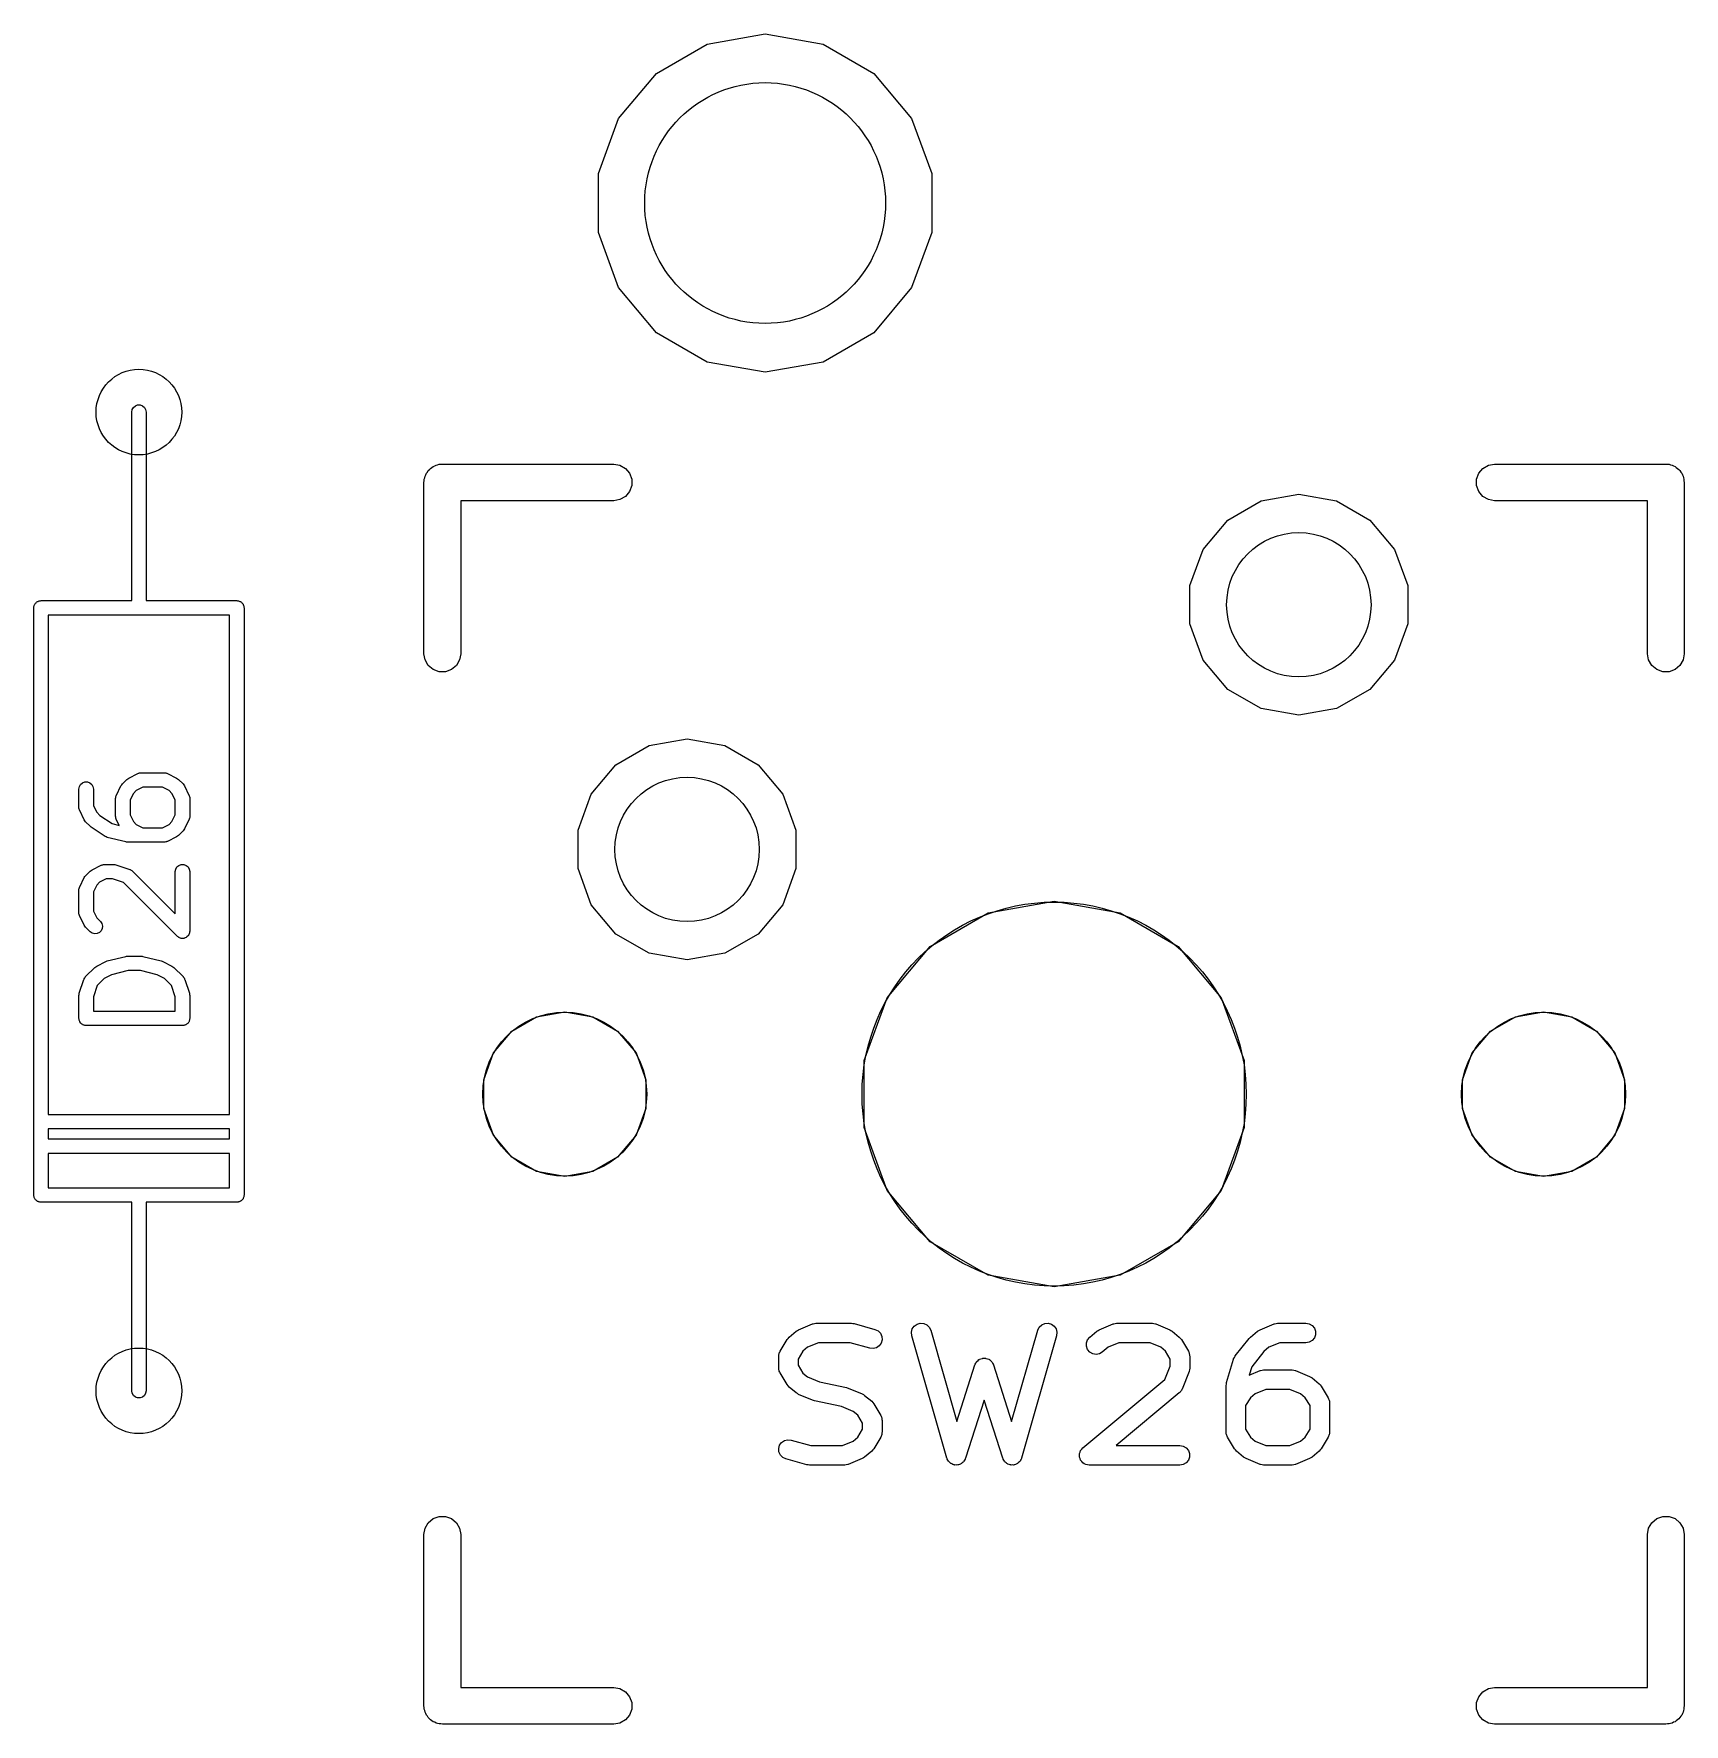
# Model space of a CAD drawing. Extents: x 35 to 203, y -146 to -25.
# Drawn here: x 134.91 to 152.04, y -85.54 to -67.99 of the extents above; entities that cross this region are included whole.
import ezdxf

# ---------------------------------------------------------------- set-up
doc = ezdxf.new("R2010")
doc.units = 0
doc.header["$MEASUREMENT"] = 0
doc.layers.get('0').update_dxf_attribs({"linetype": 'CONTINUOUS'})
doc.layers.add('BLACK', color=7, linetype='CONTINUOUS')

# ---------------------------------------------------------------- blocks, each defined once
blk = doc.blocks.new('PCB詳細')
at = {"layer": 'BLACK'}
for p, q in [((141.899, -68.0993), (142.5, -67.9933)), ((142.5, -67.9933), (143.101, -68.0993)), ((141.371, -68.4043), (141.899, -68.0993)), ((143.101, -68.0993), (143.629, -68.4043)), ((140.979, -68.8717), (141.371, -68.4043)), ((143.629, -68.4043), (144.021, -68.8717)), ((140.77, -69.445), (140.979, -68.8717)), ((144.021, -68.8717), (144.23, -69.445)), ((140.77, -70.055), (140.77, -69.445)), ((144.23, -69.445), (144.23, -70.055)), ((140.979, -70.6283), (140.77, -70.055)), ((144.23, -70.055), (144.021, -70.6283)), ((141.371, -71.0957), (140.979, -70.6283)), ((144.021, -70.6283), (143.629, -71.0957)), ((141.899, -71.4007), (141.371, -71.0957)), ((143.629, -71.0957), (143.101, -71.4007)), ((142.5, -71.5067), (141.899, -71.4007)), ((143.101, -71.4007), (142.5, -71.5067)), ((135.925, -71.92), (135.93, -71.8943)), ((135.925, -73.19), (135.925, -71.92)), ((135.93, -71.8943), (135.943, -71.8718)), ((135.943, -71.8718), (135.963, -71.855)), ((135.963, -71.855), (135.987, -71.8461)), ((135.987, -71.8461), (136.013, -71.8461)), ((136.013, -71.8461), (136.037, -71.855)), ((136.037, -71.855), (136.057, -71.8718)), ((136.057, -71.8718), (136.07, -71.8943)), ((136.07, -71.8943), (136.075, -71.92)), ((136.075, -71.92), (136.075, -73.19)), ((139.085, -72.471), (139.101, -72.4681)), ((139.101, -72.4681), (139.117, -72.4624)), ((139.117, -72.4624), (139.134, -72.4624)), ((139.134, -72.4624), (139.15, -72.4595)), ((139.15, -72.4595), (140.928, -72.4595)), ((140.928, -72.4595), (140.993, -72.471)), ((150.007, -72.471), (150.072, -72.4595)), ((150.072, -72.4595), (151.85, -72.4595)), ((151.85, -72.4595), (151.866, -72.4624)), ((151.866, -72.4624), (151.883, -72.4624)), ((151.883, -72.4624), (151.899, -72.4681)), ((151.899, -72.4681), (151.915, -72.471)), ((138.959, -72.65), (138.962, -72.6336)), ((138.962, -72.6169), (138.968, -72.6013)), ((138.962, -72.6336), (138.962, -72.6169)), ((138.968, -72.6013), (138.971, -72.5848)), ((138.971, -72.5848), (138.979, -72.5704)), ((138.979, -72.5704), (138.985, -72.5547)), ((138.985, -72.5547), (138.996, -72.542)), ((138.996, -72.542), (139.004, -72.5275)), ((139.004, -72.5275), (139.017, -72.5168)), ((139.017, -72.5168), (139.028, -72.5041)), ((139.028, -72.5041), (139.042, -72.4957)), ((139.042, -72.4957), (139.055, -72.485)), ((139.055, -72.485), (139.07, -72.4793)), ((139.07, -72.4793), (139.085, -72.471)), ((140.993, -72.471), (141.05, -72.5041)), ((141.05, -72.5041), (141.093, -72.5547)), ((141.093, -72.5547), (141.116, -72.6169)), ((141.116, -72.6169), (141.116, -72.6831)), ((149.884, -72.6169), (149.907, -72.5547)), ((149.884, -72.6831), (149.884, -72.6169)), ((149.907, -72.5547), (149.95, -72.5041)), ((149.95, -72.5041), (150.007, -72.471)), ((151.915, -72.471), (151.93, -72.4793)), ((151.93, -72.4793), (151.945, -72.485)), ((151.945, -72.485), (151.958, -72.4957)), ((151.958, -72.4957), (151.972, -72.5041)), ((151.972, -72.5041), (151.983, -72.5168)), ((151.983, -72.5168), (151.996, -72.5275)), ((151.996, -72.5275), (152.004, -72.542)), ((152.004, -72.542), (152.015, -72.5547)), ((152.015, -72.5547), (152.021, -72.5704)), ((152.021, -72.5704), (152.029, -72.5848)), ((152.029, -72.5848), (152.032, -72.6013)), ((152.032, -72.6013), (152.038, -72.6169)), ((152.038, -72.6169), (152.038, -72.6336)), ((152.038, -72.6336), (152.04, -72.65)), ((138.959, -74.428), (138.959, -72.65)), ((141.05, -72.7959), (140.993, -72.829)), ((141.093, -72.7452), (141.05, -72.7959)), ((141.116, -72.6831), (141.093, -72.7452)), ((147.648, -72.8418), (148.04, -72.7726)), ((148.04, -72.7726), (148.432, -72.8418)), ((149.907, -72.7452), (149.884, -72.6831)), ((149.95, -72.7959), (149.907, -72.7452)), ((150.007, -72.829), (149.95, -72.7959)), ((152.04, -72.65), (152.04, -74.428)), ((140.928, -72.8405), (139.34, -72.8405)), ((139.34, -72.8405), (139.34, -74.428)), ((140.993, -72.829), (140.928, -72.8405)), ((147.302, -73.0411), (147.648, -72.8418)), ((148.432, -72.8418), (148.778, -73.0411)), ((150.072, -72.8405), (150.007, -72.829)), ((151.659, -72.8405), (150.072, -72.8405)), ((151.659, -74.428), (151.659, -72.8405)), ((147.046, -73.3463), (147.302, -73.0411)), ((148.778, -73.0411), (149.034, -73.3463)), ((135.925, -73.877), (135.925, -73.19)), ((136.075, -73.19), (136.075, -73.877)), ((146.91, -73.7208), (147.046, -73.3463)), ((149.034, -73.3463), (149.17, -73.7208)), ((146.91, -74.1192), (146.91, -73.7208)), ((149.17, -73.7208), (149.17, -74.1192)), ((134.909, -73.952), (134.91, -73.9455)), ((134.909, -80.048), (134.909, -73.952)), ((134.91, -73.939), (134.912, -73.9328)), ((134.91, -73.9455), (134.91, -73.939)), ((134.912, -73.9328), (134.914, -73.9263)), ((134.914, -73.9263), (134.917, -73.9207)), ((134.917, -73.9207), (134.919, -73.9145)), ((134.919, -73.9145), (134.923, -73.9095)), ((134.923, -73.9095), (134.927, -73.9038)), ((134.927, -73.9038), (134.932, -73.8996)), ((134.932, -73.8996), (134.936, -73.8945)), ((134.936, -73.8945), (134.941, -73.8913)), ((134.941, -73.8913), (134.946, -73.887)), ((134.946, -73.887), (134.953, -73.8848)), ((134.953, -73.8848), (134.958, -73.8815)), ((134.958, -73.8815), (134.965, -73.8804)), ((134.965, -73.8804), (134.971, -73.8781)), ((134.971, -73.8781), (134.978, -73.8781)), ((134.978, -73.8781), (134.984, -73.877)), ((134.984, -73.877), (135.925, -73.877)), ((136, -74.027), (135.059, -74.027)), ((135.059, -74.027), (135.059, -79.211)), ((136.941, -74.027), (136, -74.027)), ((136.075, -73.877), (137.016, -73.877)), ((136.941, -79.211), (136.941, -74.027)), ((137.016, -73.877), (137.022, -73.8781)), ((137.022, -73.8781), (137.029, -73.8781)), ((137.029, -73.8781), (137.035, -73.8804)), ((137.035, -73.8804), (137.042, -73.8815)), ((137.042, -73.8815), (137.047, -73.8848)), ((137.047, -73.8848), (137.053, -73.887)), ((137.053, -73.887), (137.059, -73.8913)), ((137.059, -73.8913), (137.064, -73.8945)), ((137.064, -73.8945), (137.068, -73.8996)), ((137.068, -73.8996), (137.073, -73.9038)), ((137.073, -73.9038), (137.077, -73.9095)), ((137.077, -73.9095), (137.081, -73.9145)), ((137.081, -73.9145), (137.083, -73.9207)), ((137.083, -73.9207), (137.086, -73.9263)), ((137.086, -73.9263), (137.088, -73.9328)), ((137.088, -73.9328), (137.09, -73.939)), ((137.09, -73.939), (137.09, -73.9455)), ((137.09, -73.9455), (137.091, -73.952)), ((137.091, -73.952), (137.091, -80.048)), ((147.046, -74.4937), (146.91, -74.1192)), ((149.17, -74.1192), (149.034, -74.4937)), ((138.971, -74.4932), (138.959, -74.428)), ((139.004, -74.5505), (138.971, -74.4932)), ((139.055, -74.593), (139.004, -74.5505)), ((139.296, -74.5505), (139.245, -74.593)), ((139.329, -74.4932), (139.296, -74.5505)), ((139.34, -74.428), (139.329, -74.4932)), ((147.302, -74.7989), (147.046, -74.4937)), ((149.034, -74.4937), (148.778, -74.7989)), ((151.671, -74.4932), (151.659, -74.428)), ((151.704, -74.5505), (151.671, -74.4932)), ((151.755, -74.593), (151.704, -74.5505)), ((151.996, -74.5505), (151.945, -74.593)), ((152.029, -74.4932), (151.996, -74.5505)), ((152.04, -74.428), (152.029, -74.4932)), ((139.117, -74.6156), (139.055, -74.593)), ((139.183, -74.6156), (139.117, -74.6156)), ((139.245, -74.593), (139.183, -74.6156)), ((151.817, -74.6156), (151.755, -74.593)), ((151.883, -74.6156), (151.817, -74.6156)), ((151.945, -74.593), (151.883, -74.6156)), ((147.648, -74.9982), (147.302, -74.7989)), ((148.778, -74.7989), (148.432, -74.9982)), ((148.04, -75.0674), (147.648, -74.9982)), ((148.432, -74.9982), (148.04, -75.0674)), ((140.952, -75.5811), (141.298, -75.3818)), ((141.298, -75.3818), (141.69, -75.3126)), ((141.69, -75.3126), (142.082, -75.3818)), ((142.082, -75.3818), (142.428, -75.5811)), ((140.696, -75.8863), (140.952, -75.5811)), ((142.428, -75.5811), (142.684, -75.8863)), ((135.382, -75.8077), (135.395, -75.7851)), ((135.395, -75.7851), (135.415, -75.7684)), ((135.415, -75.7684), (135.439, -75.7595)), ((135.439, -75.7595), (135.465, -75.7595)), ((135.465, -75.7595), (135.49, -75.7684)), ((135.49, -75.7684), (135.51, -75.7851)), ((135.51, -75.7851), (135.523, -75.8077)), ((135.766, -75.895), (135.814, -75.7998)), ((135.814, -75.7998), (135.821, -75.7901)), ((135.821, -75.7901), (135.828, -75.7803)), ((135.828, -75.7803), (135.876, -75.7327)), ((135.876, -75.7327), (135.885, -75.7258)), ((135.885, -75.7258), (135.895, -75.7186)), ((135.895, -75.7186), (135.99, -75.671)), ((135.99, -75.671), (135.994, -75.6698)), ((135.994, -75.6698), (135.998, -75.6676)), ((135.998, -75.6676), (136.007, -75.6661)), ((136.007, -75.6661), (136.015, -75.6636)), ((136.015, -75.6636), (136.02, -75.6638)), ((136.02, -75.6638), (136.024, -75.6631)), ((136.024, -75.6631), (136.262, -75.6631)), ((136.262, -75.6631), (136.266, -75.6638)), ((136.266, -75.6638), (136.27, -75.6636)), ((136.27, -75.6636), (136.279, -75.6661)), ((136.279, -75.6661), (136.288, -75.6676)), ((136.288, -75.6676), (136.291, -75.6698)), ((136.291, -75.6698), (136.295, -75.671)), ((136.295, -75.671), (136.391, -75.7186)), ((136.391, -75.7186), (136.4, -75.7258)), ((136.4, -75.7258), (136.41, -75.7327)), ((136.41, -75.7327), (136.458, -75.7803)), ((136.458, -75.7803), (136.465, -75.7901)), ((136.465, -75.7901), (136.472, -75.7998)), ((136.472, -75.7998), (136.519, -75.895)), ((135.377, -75.8333), (135.382, -75.8077)), ((135.377, -76.0238), (135.377, -75.8333)), ((135.523, -75.8077), (135.527, -75.8333)), ((135.527, -75.8333), (135.527, -76.0061)), ((135.758, -75.9286), (135.759, -75.9243)), ((135.758, -76.119), (135.758, -75.9286)), ((135.759, -75.92), (135.761, -75.9116)), ((135.759, -75.9243), (135.759, -75.92)), ((135.761, -75.9116), (135.763, -75.9029)), ((135.763, -75.9029), (135.765, -75.8992)), ((135.765, -75.8992), (135.766, -75.895)), ((135.943, -75.8778), (135.908, -75.9463)), ((135.908, -75.9463), (135.908, -76.1013)), ((135.973, -75.8474), (135.943, -75.8778)), ((136.042, -75.8131), (135.973, -75.8474)), ((136.244, -75.8131), (136.042, -75.8131)), ((136.313, -75.8474), (136.244, -75.8131)), ((136.343, -75.8778), (136.313, -75.8474)), ((136.377, -75.9463), (136.343, -75.8778)), ((136.377, -76.1013), (136.377, -75.9463)), ((136.519, -75.895), (136.521, -75.8992)), ((136.521, -75.8992), (136.523, -75.9029)), ((136.523, -75.9029), (136.524, -75.9116)), ((136.524, -75.9116), (136.527, -75.92)), ((136.527, -75.92), (136.527, -75.9243)), ((136.527, -75.9243), (136.527, -75.9286)), ((136.527, -75.9286), (136.527, -76.119)), ((140.56, -76.2608), (140.696, -75.8863)), ((142.684, -75.8863), (142.82, -76.2608)), ((135.378, -76.0281), (135.377, -76.0238)), ((135.378, -76.0324), (135.378, -76.0281)), ((135.38, -76.0408), (135.378, -76.0324)), ((135.382, -76.0495), (135.38, -76.0408)), ((135.384, -76.0532), (135.382, -76.0495)), ((135.385, -76.0574), (135.384, -76.0532)), ((135.433, -76.1526), (135.385, -76.0574)), ((135.44, -76.1622), (135.433, -76.1526)), ((135.527, -76.0061), (135.562, -76.0746)), ((135.562, -76.0746), (135.595, -76.1084)), ((135.595, -76.1084), (135.721, -76.1923)), ((135.759, -76.1233), (135.758, -76.119)), ((135.759, -76.1276), (135.759, -76.1233)), ((135.761, -76.136), (135.759, -76.1276)), ((135.763, -76.1447), (135.761, -76.136)), ((135.765, -76.1484), (135.763, -76.1447)), ((135.766, -76.1526), (135.765, -76.1484)), ((135.795, -76.2108), (135.766, -76.1526)), ((135.908, -76.1013), (135.943, -76.1699)), ((136.343, -76.1699), (136.377, -76.1013)), ((136.519, -76.1526), (136.472, -76.2478)), ((136.521, -76.1484), (136.519, -76.1526)), ((136.523, -76.1447), (136.521, -76.1484)), ((136.524, -76.136), (136.523, -76.1447)), ((136.527, -76.1276), (136.524, -76.136)), ((136.527, -76.119), (136.527, -76.1233)), ((136.527, -76.1233), (136.527, -76.1276)), ((135.447, -76.1721), (135.44, -76.1622)), ((135.495, -76.2197), (135.447, -76.1721)), ((135.501, -76.224), (135.495, -76.2197)), ((135.506, -76.2291), (135.501, -76.224)), ((135.649, -76.3243), (135.506, -76.2291)), ((135.661, -76.3295), (135.649, -76.3243)), ((135.672, -76.3347), (135.661, -76.3295)), ((135.721, -76.1923), (135.795, -76.2108)), ((135.943, -76.1699), (135.973, -76.2003)), ((135.973, -76.2003), (136.042, -76.2345)), ((136.042, -76.2345), (136.244, -76.2345)), ((136.244, -76.2345), (136.313, -76.2003)), ((136.391, -76.329), (136.295, -76.3766)), ((136.313, -76.2003), (136.343, -76.1699)), ((136.4, -76.3218), (136.391, -76.329)), ((136.41, -76.3149), (136.4, -76.3218)), ((136.458, -76.2673), (136.41, -76.3149)), ((136.465, -76.2575), (136.458, -76.2673)), ((136.472, -76.2478), (136.465, -76.2575)), ((140.56, -76.6592), (140.56, -76.2608)), ((142.82, -76.2608), (142.82, -76.6592)), ((135.863, -76.3823), (135.672, -76.3347)), ((135.872, -76.3829), (135.863, -76.3823)), ((135.881, -76.3845), (135.872, -76.3829)), ((136.262, -76.3845), (135.881, -76.3845)), ((136.266, -76.3838), (136.262, -76.3845)), ((136.27, -76.384), (136.266, -76.3838)), ((136.279, -76.3815), (136.27, -76.384)), ((136.288, -76.38), (136.279, -76.3815)), ((136.291, -76.3778), (136.288, -76.38)), ((136.295, -76.3766), (136.291, -76.3778)), ((135.495, -76.6851), (135.504, -76.6782)), ((135.504, -76.6782), (135.514, -76.671)), ((135.514, -76.671), (135.609, -76.6234)), ((135.609, -76.6234), (135.613, -76.6222)), ((135.613, -76.6222), (135.617, -76.62)), ((135.617, -76.62), (135.626, -76.6185)), ((135.626, -76.6185), (135.634, -76.616)), ((135.634, -76.616), (135.639, -76.6162)), ((135.639, -76.6162), (135.643, -76.6155)), ((135.643, -76.6155), (135.738, -76.6155)), ((135.738, -76.6155), (135.75, -76.6176)), ((135.75, -76.6176), (135.762, -76.6193)), ((135.762, -76.6193), (135.905, -76.6669)), ((135.905, -76.6669), (135.908, -76.669)), ((135.908, -76.669), (135.913, -76.6701)), ((135.913, -76.6701), (135.92, -76.6752)), ((135.92, -76.6752), (135.928, -76.6793)), ((135.928, -76.6793), (135.93, -76.6826)), ((136.377, -76.6905), (136.382, -76.6648)), ((136.382, -76.6648), (136.395, -76.6423)), ((136.395, -76.6423), (136.415, -76.6255)), ((136.415, -76.6255), (136.439, -76.6166)), ((136.439, -76.6166), (136.465, -76.6166)), ((136.465, -76.6166), (136.49, -76.6255)), ((136.49, -76.6255), (136.51, -76.6423)), ((136.51, -76.6423), (136.523, -76.6648)), ((136.523, -76.6648), (136.527, -76.6905)), ((140.696, -77.0337), (140.56, -76.6592)), ((142.82, -76.6592), (142.684, -77.0337)), ((135.38, -76.864), (135.382, -76.8553)), ((135.382, -76.8553), (135.384, -76.8516)), ((135.384, -76.8516), (135.385, -76.8474)), ((135.385, -76.8474), (135.433, -76.7522)), ((135.433, -76.7522), (135.44, -76.7425)), ((135.44, -76.7425), (135.447, -76.7327)), ((135.447, -76.7327), (135.495, -76.6851)), ((135.562, -76.8301), (135.527, -76.8987)), ((135.592, -76.7997), (135.562, -76.8301)), ((135.661, -76.7655), (135.592, -76.7997)), ((135.726, -76.7655), (135.661, -76.7655)), ((135.84, -76.8036), (135.726, -76.7655)), ((136.399, -77.3626), (135.84, -76.8036)), ((135.93, -76.6826), (135.934, -76.6851)), ((135.934, -76.6851), (136.377, -77.1285)), ((136.377, -77.1285), (136.377, -76.6905)), ((136.527, -76.6905), (136.527, -77.3095)), ((135.377, -76.881), (135.378, -76.8767)), ((135.377, -77.119), (135.377, -76.881)), ((135.378, -76.8724), (135.38, -76.864)), ((135.378, -76.8767), (135.378, -76.8724)), ((135.527, -76.8987), (135.527, -77.1013)), ((144.815, -77.1192), (145.5, -76.9985)), ((145.5, -76.9985), (146.185, -77.1192)), ((135.378, -77.1233), (135.377, -77.119)), ((135.378, -77.1276), (135.378, -77.1233)), ((135.38, -77.136), (135.378, -77.1276)), ((135.382, -77.1447), (135.38, -77.136)), ((135.384, -77.1484), (135.382, -77.1447)), ((135.385, -77.1526), (135.384, -77.1484)), ((135.433, -77.2478), (135.385, -77.1526)), ((135.527, -77.1013), (135.562, -77.1699)), ((135.562, -77.1699), (135.601, -77.2089)), ((140.952, -77.3389), (140.696, -77.0337)), ((142.684, -77.0337), (142.428, -77.3389)), ((144.213, -77.4667), (144.815, -77.1192)), ((146.185, -77.1192), (146.787, -77.4667)), ((135.44, -77.2575), (135.433, -77.2478)), ((135.447, -77.2673), (135.44, -77.2575)), ((135.495, -77.3149), (135.447, -77.2673)), ((135.516, -77.3299), (135.495, -77.3149)), ((135.541, -77.3366), (135.516, -77.3299)), ((135.567, -77.3343), (135.541, -77.3366)), ((135.591, -77.3233), (135.567, -77.3343)), ((135.609, -77.3049), (135.591, -77.3233)), ((135.601, -77.2089), (135.616, -77.2302)), ((135.62, -77.2813), (135.609, -77.3049)), ((135.616, -77.2302), (135.622, -77.2554)), ((135.622, -77.2554), (135.62, -77.2813)), ((136.407, -77.3682), (136.399, -77.3626)), ((136.415, -77.3745), (136.407, -77.3682)), ((136.418, -77.3756), (136.415, -77.3745)), ((136.421, -77.3775), (136.418, -77.3756)), ((136.43, -77.38), (136.421, -77.3775)), ((136.439, -77.3834), (136.43, -77.38)), ((136.469, -77.3823), (136.465, -77.3834)), ((136.472, -77.382), (136.469, -77.3823)), ((136.481, -77.3778), (136.472, -77.382)), ((136.49, -77.3745), (136.481, -77.3778)), ((136.492, -77.3724), (136.49, -77.3745)), ((136.495, -77.371), (136.492, -77.3724)), ((136.502, -77.364), (136.495, -77.371)), ((136.51, -77.3577), (136.502, -77.364)), ((136.511, -77.3549), (136.51, -77.3577)), ((136.514, -77.3525), (136.511, -77.3549)), ((136.518, -77.3437), (136.514, -77.3525)), ((136.523, -77.3352), (136.518, -77.3437)), ((136.525, -77.3289), (136.523, -77.3319)), ((136.523, -77.3319), (136.523, -77.3352)), ((136.526, -77.3192), (136.525, -77.3289)), ((136.527, -77.3095), (136.526, -77.3192)), ((141.298, -77.5382), (140.952, -77.3389)), ((142.428, -77.3389), (142.082, -77.5382)), ((136.443, -77.3834), (136.439, -77.3834)), ((136.446, -77.3842), (136.443, -77.3834)), ((136.456, -77.3834), (136.446, -77.3842)), ((136.465, -77.3834), (136.456, -77.3834)), ((141.69, -77.6074), (141.298, -77.5382)), ((142.082, -77.5382), (141.69, -77.6074)), ((143.767, -77.9992), (144.213, -77.4667)), ((146.787, -77.4667), (147.233, -77.9992)), ((135.447, -77.7803), (135.542, -77.6851)), ((135.542, -77.6851), (135.552, -77.6782)), ((135.552, -77.6782), (135.562, -77.671)), ((135.562, -77.671), (135.657, -77.6234)), ((135.657, -77.6234), (135.665, -77.6211)), ((135.665, -77.6211), (135.672, -77.6177)), ((135.672, -77.6177), (135.863, -77.5701)), ((135.89, -77.7179), (135.717, -77.7612)), ((135.863, -77.5701), (135.872, -77.5695)), ((135.872, -77.5695), (135.881, -77.5679)), ((135.881, -77.5679), (136.024, -77.5679)), ((136.015, -77.7179), (135.89, -77.7179)), ((136.188, -77.7612), (136.015, -77.7179)), ((136.024, -77.5679), (136.033, -77.5695)), ((136.033, -77.5695), (136.042, -77.5701)), ((136.042, -77.5701), (136.232, -77.6177)), ((136.232, -77.6177), (136.24, -77.6211)), ((136.24, -77.6211), (136.248, -77.6234)), ((136.248, -77.6234), (136.343, -77.671)), ((136.343, -77.671), (136.353, -77.6782)), ((136.353, -77.6782), (136.363, -77.6851)), ((136.363, -77.6851), (136.458, -77.7803)), ((135.381, -77.9525), (135.429, -77.8096)), ((135.429, -77.8096), (135.431, -77.8058)), ((135.431, -77.8058), (135.432, -77.8016)), ((135.432, -77.8016), (135.437, -77.7944)), ((135.437, -77.7944), (135.441, -77.7867)), ((135.441, -77.7867), (135.444, -77.7838)), ((135.444, -77.7838), (135.447, -77.7803)), ((135.566, -77.8738), (135.527, -77.9884)), ((135.64, -77.7997), (135.566, -77.8738)), ((135.717, -77.7612), (135.64, -77.7997)), ((136.265, -77.7997), (136.188, -77.7612)), ((136.339, -77.8738), (136.265, -77.7997)), ((136.377, -77.9884), (136.339, -77.8738)), ((136.458, -77.7803), (136.46, -77.7838)), ((136.46, -77.7838), (136.464, -77.7867)), ((136.464, -77.7867), (136.468, -77.7944)), ((136.468, -77.7944), (136.473, -77.8016)), ((136.473, -77.8016), (136.474, -77.8058)), ((136.474, -77.8058), (136.476, -77.8096)), ((136.476, -77.8096), (136.524, -77.9525)), ((135.377, -77.9762), (135.379, -77.9643)), ((135.377, -78.2143), (135.377, -77.9762)), ((135.379, -77.9643), (135.381, -77.9525)), ((135.527, -77.9884), (135.527, -78.1393)), ((136.377, -78.1393), (136.377, -77.9884)), ((136.524, -77.9525), (136.525, -77.9643)), ((136.525, -77.9643), (136.527, -77.9762)), ((136.527, -77.9762), (136.527, -78.2143)), ((143.529, -78.6524), (143.767, -77.9992)), ((147.233, -77.9992), (147.471, -78.6524)), ((135.379, -78.2207), (135.377, -78.2143)), ((135.379, -78.2273), (135.379, -78.2207)), ((135.381, -78.2335), (135.379, -78.2273)), ((135.382, -78.2399), (135.381, -78.2335)), ((135.385, -78.2456), (135.382, -78.2399)), ((135.387, -78.2518), (135.385, -78.2456)), ((135.392, -78.2568), (135.387, -78.2518)), ((135.395, -78.2625), (135.392, -78.2568)), ((135.527, -78.1393), (136.377, -78.1393)), ((136.513, -78.2568), (136.51, -78.2625)), ((136.517, -78.2518), (136.513, -78.2568)), ((136.52, -78.2456), (136.517, -78.2518)), ((136.523, -78.2399), (136.52, -78.2456)), ((136.524, -78.2335), (136.523, -78.2399)), ((136.526, -78.2273), (136.524, -78.2335)), ((136.527, -78.2143), (136.526, -78.2207)), ((136.526, -78.2207), (136.526, -78.2273)), ((139.871, -78.3457), (140.128, -78.1974)), ((140.128, -78.1974), (140.42, -78.1458)), ((140.42, -78.1458), (140.712, -78.1974)), ((140.712, -78.1974), (140.969, -78.3457)), ((150.031, -78.3457), (150.288, -78.1974)), ((150.288, -78.1974), (150.58, -78.1458)), ((150.58, -78.1458), (150.872, -78.1974)), ((150.872, -78.1974), (151.129, -78.3457)), ((135.4, -78.2667), (135.395, -78.2625)), ((135.404, -78.2717), (135.4, -78.2667)), ((135.41, -78.275), (135.404, -78.2717)), ((135.415, -78.2792), (135.41, -78.275)), ((135.421, -78.2815), (135.415, -78.2792)), ((135.427, -78.2848), (135.421, -78.2815)), ((135.433, -78.2859), (135.427, -78.2848)), ((135.439, -78.2881), (135.433, -78.2859)), ((135.446, -78.2881), (135.439, -78.2881)), ((135.452, -78.2893), (135.446, -78.2881)), ((136.452, -78.2893), (135.452, -78.2893)), ((136.459, -78.2881), (136.452, -78.2893)), ((136.465, -78.2881), (136.459, -78.2881)), ((136.472, -78.2859), (136.465, -78.2881)), ((136.478, -78.2848), (136.472, -78.2859)), ((136.484, -78.2815), (136.478, -78.2848)), ((136.49, -78.2792), (136.484, -78.2815)), ((136.495, -78.275), (136.49, -78.2792)), ((136.501, -78.2717), (136.495, -78.275)), ((136.505, -78.2667), (136.501, -78.2717)), ((136.51, -78.2625), (136.505, -78.2667)), ((139.68, -78.5729), (139.871, -78.3457)), ((140.969, -78.3457), (141.16, -78.5729)), ((149.84, -78.5729), (150.031, -78.3457)), ((151.129, -78.3457), (151.32, -78.5729)), ((139.579, -78.8517), (139.68, -78.5729)), ((141.16, -78.5729), (141.261, -78.8517)), ((149.739, -78.8517), (149.84, -78.5729)), ((151.32, -78.5729), (151.421, -78.8517)), ((143.529, -79.3476), (143.529, -78.6524)), ((147.471, -78.6524), (147.471, -79.3476)), ((139.579, -79.1483), (139.579, -78.8517)), ((141.261, -78.8517), (141.261, -79.1483)), ((149.739, -79.1483), (149.739, -78.8517)), ((151.421, -78.8517), (151.421, -79.1483)), ((135.059, -79.211), (136.941, -79.211)), ((139.68, -79.4271), (139.579, -79.1483)), ((141.261, -79.1483), (141.16, -79.4271)), ((149.84, -79.4271), (149.739, -79.1483)), ((151.421, -79.1483), (151.32, -79.4271)), ((135.059, -79.361), (135.059, -79.465)), ((136.941, -79.361), (135.059, -79.361)), ((135.059, -79.465), (136.941, -79.465)), ((136.941, -79.465), (136.941, -79.361)), ((139.871, -79.6543), (139.68, -79.4271)), ((141.16, -79.4271), (140.969, -79.6543)), ((143.767, -80.0008), (143.529, -79.3476)), ((147.471, -79.3476), (147.233, -80.0008)), ((150.031, -79.6543), (149.84, -79.4271)), ((151.32, -79.4271), (151.129, -79.6543)), ((136.941, -79.615), (135.059, -79.615)), ((135.059, -79.615), (135.059, -79.973)), ((136.941, -79.973), (136.941, -79.615)), ((140.128, -79.8026), (139.871, -79.6543)), ((140.969, -79.6543), (140.712, -79.8026)), ((150.288, -79.8026), (150.031, -79.6543)), ((151.129, -79.6543), (150.872, -79.8026)), ((140.42, -79.8541), (140.128, -79.8026)), ((140.712, -79.8026), (140.42, -79.8541)), ((150.58, -79.8541), (150.288, -79.8026)), ((150.872, -79.8026), (150.58, -79.8541)), ((135.059, -79.973), (136, -79.973)), ((136, -79.973), (136.941, -79.973)), ((144.213, -80.5332), (143.767, -80.0008)), ((147.233, -80.0008), (146.787, -80.5332)), ((134.91, -80.0545), (134.909, -80.048)), ((134.91, -80.061), (134.91, -80.0545)), ((134.912, -80.0672), (134.91, -80.061)), ((134.914, -80.0737), (134.912, -80.0672)), ((134.917, -80.0793), (134.914, -80.0737)), ((134.919, -80.0855), (134.917, -80.0793)), ((134.923, -80.0905), (134.919, -80.0855)), ((134.927, -80.0962), (134.923, -80.0905)), ((134.932, -80.1004), (134.927, -80.0962)), ((134.936, -80.1055), (134.932, -80.1004)), ((134.941, -80.1087), (134.936, -80.1055)), ((134.946, -80.113), (134.941, -80.1087)), ((134.953, -80.1152), (134.946, -80.113)), ((134.958, -80.1185), (134.953, -80.1152)), ((134.965, -80.1196), (134.958, -80.1185)), ((134.971, -80.1219), (134.965, -80.1196)), ((134.978, -80.1219), (134.971, -80.1219)), ((134.984, -80.123), (134.978, -80.1219)), ((135.925, -80.123), (134.984, -80.123)), ((135.925, -80.81), (135.925, -80.123)), ((137.016, -80.123), (136.075, -80.123)), ((136.075, -80.123), (136.075, -80.81)), ((137.022, -80.1219), (137.016, -80.123)), ((137.029, -80.1219), (137.022, -80.1219)), ((137.035, -80.1196), (137.029, -80.1219)), ((137.042, -80.1185), (137.035, -80.1196)), ((137.047, -80.1152), (137.042, -80.1185)), ((137.053, -80.113), (137.047, -80.1152)), ((137.059, -80.1087), (137.053, -80.113)), ((137.064, -80.1055), (137.059, -80.1087)), ((137.068, -80.1004), (137.064, -80.1055)), ((137.073, -80.0962), (137.068, -80.1004)), ((137.077, -80.0905), (137.073, -80.0962)), ((137.081, -80.0855), (137.077, -80.0905)), ((137.083, -80.0793), (137.081, -80.0855)), ((137.086, -80.0737), (137.083, -80.0793)), ((137.088, -80.0672), (137.086, -80.0737)), ((137.09, -80.061), (137.088, -80.0672)), ((137.091, -80.048), (137.09, -80.0545)), ((137.09, -80.0545), (137.09, -80.061)), ((144.815, -80.8808), (144.213, -80.5332)), ((146.787, -80.5332), (146.185, -80.8808)), ((135.925, -82.08), (135.925, -80.81)), ((136.075, -80.81), (136.075, -82.08)), ((145.5, -81.0015), (144.815, -80.8808)), ((146.185, -80.8808), (145.5, -81.0015)), ((142.848, -81.4462), (142.993, -81.3857)), ((142.993, -81.3857), (142.996, -81.3852)), ((142.996, -81.3852), (142.998, -81.3841)), ((142.998, -81.3841), (143.013, -81.3814)), ((143.013, -81.3814), (143.028, -81.378)), ((143.028, -81.378), (143.03, -81.3783)), ((143.03, -81.3783), (143.033, -81.3779)), ((143.033, -81.3779), (143.395, -81.3779)), ((143.395, -81.3779), (143.409, -81.3803)), ((143.409, -81.3803), (143.423, -81.3816)), ((143.423, -81.3816), (143.64, -81.4421)), ((144.028, -81.4381), (144.048, -81.4089)), ((144.048, -81.4089), (144.077, -81.3882)), ((144.077, -81.3882), (144.111, -81.3785)), ((144.111, -81.3785), (144.146, -81.381)), ((144.146, -81.381), (144.178, -81.3953)), ((144.178, -81.3953), (144.203, -81.4199)), ((145.345, -81.4199), (145.371, -81.3953)), ((145.371, -81.3953), (145.403, -81.381)), ((145.403, -81.381), (145.438, -81.3785)), ((145.438, -81.3785), (145.472, -81.3882)), ((145.472, -81.3882), (145.5, -81.4089)), ((145.5, -81.4089), (145.52, -81.4381)), ((145.969, -81.4462), (146.114, -81.3857)), ((146.114, -81.3857), (146.116, -81.3852)), ((146.116, -81.3852), (146.118, -81.3841)), ((146.118, -81.3841), (146.134, -81.3814)), ((146.134, -81.3814), (146.148, -81.378)), ((146.148, -81.378), (146.151, -81.3783)), ((146.151, -81.3783), (146.153, -81.3779)), ((146.153, -81.3779), (146.516, -81.3779)), ((146.516, -81.3779), (146.518, -81.3783)), ((146.518, -81.3783), (146.521, -81.378)), ((146.521, -81.378), (146.536, -81.3814)), ((146.536, -81.3814), (146.551, -81.3841)), ((146.551, -81.3841), (146.553, -81.3852)), ((146.553, -81.3852), (146.555, -81.3857)), ((146.555, -81.3857), (146.7, -81.4462)), ((147.638, -81.4462), (147.783, -81.3857)), ((147.783, -81.3857), (147.786, -81.3852)), ((147.786, -81.3852), (147.788, -81.3841)), ((147.788, -81.3841), (147.803, -81.3814)), ((147.803, -81.3814), (147.818, -81.378)), ((147.818, -81.378), (147.82, -81.3783)), ((147.82, -81.3783), (147.822, -81.3779)), ((147.822, -81.3779), (148.113, -81.3779)), ((148.113, -81.3779), (148.147, -81.3841)), ((148.147, -81.3841), (148.178, -81.4017)), ((148.178, -81.4017), (148.201, -81.4287)), ((142.655, -81.6692), (142.728, -81.5482)), ((142.728, -81.5482), (142.739, -81.5354)), ((142.739, -81.5354), (142.75, -81.5224)), ((142.75, -81.5224), (142.822, -81.4619)), ((142.822, -81.4619), (142.836, -81.4544)), ((142.836, -81.4544), (142.848, -81.4462)), ((143.053, -81.5811), (142.941, -81.6279)), ((143.382, -81.5811), (143.053, -81.5811)), ((143.586, -81.6379), (143.382, -81.5811)), ((143.64, -81.4421), (143.672, -81.4573)), ((143.672, -81.4573), (143.697, -81.4825)), ((143.705, -81.5838), (143.684, -81.6125)), ((143.697, -81.4825), (143.712, -81.5146)), ((143.714, -81.5498), (143.705, -81.5838)), ((143.712, -81.5146), (143.714, -81.5498)), ((144.02, -81.4723), (144.028, -81.4381)), ((144.023, -81.5074), (144.02, -81.4723)), ((144.386, -82.7774), (144.023, -81.5074)), ((144.203, -81.4199), (144.219, -81.4516)), ((144.219, -81.4516), (144.49, -82.399)), ((145.059, -82.399), (145.33, -81.4516)), ((145.525, -81.5074), (145.162, -82.7774)), ((145.33, -81.4516), (145.345, -81.4199)), ((145.52, -81.4381), (145.529, -81.4723)), ((145.529, -81.4723), (145.525, -81.5074)), ((145.835, -81.5825), (145.848, -81.5494)), ((145.835, -81.6178), (145.835, -81.5825)), ((145.848, -81.5494), (145.87, -81.5224)), ((145.87, -81.5224), (145.943, -81.4619)), ((145.943, -81.4619), (145.956, -81.4544)), ((145.956, -81.4544), (145.969, -81.4462)), ((146.173, -81.5811), (146.061, -81.6279)), ((146.496, -81.5811), (146.173, -81.5811)), ((146.608, -81.6279), (146.496, -81.5811)), ((146.7, -81.4462), (146.713, -81.4544)), ((146.713, -81.4544), (146.726, -81.4619)), ((146.726, -81.4619), (146.799, -81.5224)), ((146.799, -81.5224), (146.81, -81.5354)), ((146.81, -81.5354), (146.821, -81.5482)), ((146.821, -81.5482), (146.893, -81.6692)), ((147.38, -81.7184), (147.525, -81.537)), ((147.525, -81.537), (147.533, -81.5302)), ((147.533, -81.5302), (147.54, -81.5224)), ((147.54, -81.5224), (147.612, -81.4619)), ((147.612, -81.4619), (147.625, -81.4544)), ((147.625, -81.4544), (147.638, -81.4462)), ((147.843, -81.5811), (147.73, -81.6279)), ((148.113, -81.5811), (147.843, -81.5811)), ((148.147, -81.575), (148.113, -81.5811)), ((148.178, -81.5574), (148.147, -81.575)), ((148.201, -81.5303), (148.178, -81.5574)), ((148.201, -81.4287), (148.213, -81.4619)), ((148.213, -81.4972), (148.201, -81.5303)), ((148.213, -81.4619), (148.213, -81.4972)), ((142.641, -81.7214), (142.642, -81.7118)), ((142.641, -81.8424), (142.641, -81.7214)), ((142.642, -81.7118), (142.643, -81.7021)), ((142.643, -81.7021), (142.645, -81.6946)), ((142.645, -81.6946), (142.647, -81.6867)), ((142.647, -81.6867), (142.652, -81.6782)), ((142.652, -81.6782), (142.655, -81.6692)), ((142.893, -81.6675), (142.844, -81.7496)), ((142.844, -81.7496), (142.844, -81.8142)), ((142.941, -81.6279), (142.893, -81.6675)), ((143.621, -81.6413), (143.586, -81.6379)), ((143.655, -81.6325), (143.621, -81.6413)), ((143.684, -81.6125), (143.655, -81.6325)), ((144.699, -81.7741), (144.71, -81.7657)), ((144.71, -81.7657), (144.72, -81.7565)), ((144.72, -81.7565), (144.724, -81.7549)), ((144.724, -81.7549), (144.727, -81.7525)), ((144.727, -81.7525), (144.74, -81.7483)), ((144.74, -81.7483), (144.753, -81.7431)), ((144.753, -81.7431), (144.757, -81.7429)), ((144.757, -81.7429), (144.761, -81.7417)), ((144.761, -81.7417), (144.774, -81.7422)), ((144.774, -81.7422), (144.788, -81.7417)), ((144.788, -81.7417), (144.792, -81.7429)), ((144.792, -81.7429), (144.796, -81.7431)), ((144.796, -81.7431), (144.809, -81.7483)), ((144.809, -81.7483), (144.822, -81.7525)), ((144.822, -81.7525), (144.825, -81.7549)), ((144.825, -81.7549), (144.829, -81.7565)), ((144.829, -81.7565), (144.839, -81.7657)), ((144.839, -81.7657), (144.849, -81.7741)), ((145.847, -81.651), (145.835, -81.6178)), ((145.87, -81.6781), (145.847, -81.651)), ((145.9, -81.6958), (145.87, -81.6781)), ((145.935, -81.7021), (145.9, -81.6958)), ((145.97, -81.6961), (145.935, -81.7021)), ((146, -81.6785), (145.97, -81.6961)), ((146.061, -81.6279), (146, -81.6785)), ((146.655, -81.6675), (146.608, -81.6279)), ((146.705, -81.7496), (146.655, -81.6675)), ((146.705, -81.8228), (146.705, -81.7496)), ((146.893, -81.6692), (146.897, -81.6782)), ((146.897, -81.6782), (146.902, -81.6867)), ((146.902, -81.6867), (146.903, -81.6946)), ((146.903, -81.6946), (146.906, -81.7021)), ((146.906, -81.7021), (146.906, -81.7118)), ((146.906, -81.7118), (146.908, -81.7214)), ((146.908, -81.7214), (146.908, -81.8424)), ((147.29, -81.9946), (147.362, -81.7527)), ((147.362, -81.7527), (147.363, -81.7511)), ((147.363, -81.7494), (147.371, -81.7354)), ((147.363, -81.7511), (147.363, -81.7494)), ((147.371, -81.7354), (147.378, -81.7212)), ((147.378, -81.7212), (147.379, -81.72)), ((147.379, -81.72), (147.38, -81.7184)), ((147.677, -81.672), (147.551, -81.83)), ((147.73, -81.6279), (147.677, -81.672)), ((142.642, -81.852), (142.641, -81.8424)), ((142.643, -81.8617), (142.642, -81.852)), ((142.645, -81.8692), (142.643, -81.8617)), ((142.647, -81.8771), (142.645, -81.8692)), ((142.652, -81.8856), (142.647, -81.8771)), ((142.655, -81.8947), (142.652, -81.8856)), ((142.728, -82.0156), (142.655, -81.8947)), ((142.844, -81.8142), (142.893, -81.8963)), ((142.893, -81.8963), (142.941, -81.9359)), ((142.941, -81.9359), (143.063, -81.9868)), ((144.49, -82.399), (144.678, -81.8114)), ((144.678, -81.8114), (144.679, -81.8078)), ((144.679, -81.8078), (144.68, -81.8039)), ((144.68, -81.8039), (144.688, -81.7923)), ((144.688, -81.7923), (144.694, -81.7802)), ((144.694, -81.7802), (144.697, -81.7775)), ((144.697, -81.7775), (144.699, -81.7741)), ((144.849, -81.7741), (144.852, -81.7775)), ((144.852, -81.7775), (144.855, -81.7802)), ((144.855, -81.7802), (144.861, -81.7923)), ((144.861, -81.7923), (144.868, -81.8039)), ((144.868, -81.8039), (144.869, -81.8078)), ((144.869, -81.8078), (144.871, -81.8114)), ((144.871, -81.8114), (145.059, -82.399)), ((146.649, -81.9622), (146.705, -81.8228)), ((146.901, -81.8801), (146.828, -82.0615)), ((146.902, -81.8771), (146.901, -81.8785)), ((146.901, -81.8785), (146.901, -81.8801)), ((146.905, -81.8613), (146.902, -81.8771)), ((146.908, -81.8456), (146.905, -81.8613)), ((146.908, -81.8424), (146.908, -81.844)), ((146.908, -81.844), (146.908, -81.8456)), ((147.551, -81.83), (147.525, -81.9166)), ((147.525, -81.9166), (147.638, -81.8695)), ((147.638, -81.8695), (147.64, -81.869)), ((147.64, -81.869), (147.642, -81.8679)), ((147.642, -81.8679), (147.658, -81.8652)), ((147.658, -81.8652), (147.672, -81.8618)), ((147.672, -81.8618), (147.675, -81.8621)), ((147.675, -81.8621), (147.677, -81.8617)), ((147.677, -81.8617), (147.967, -81.8617)), ((147.967, -81.8617), (147.97, -81.8621)), ((147.97, -81.8621), (147.972, -81.8618)), ((147.972, -81.8618), (147.987, -81.8652)), ((147.987, -81.8652), (148.002, -81.8679)), ((148.002, -81.8679), (148.004, -81.869)), ((148.004, -81.869), (148.007, -81.8695)), ((148.007, -81.8695), (148.152, -81.93)), ((148.152, -81.93), (148.164, -81.9382)), ((148.164, -81.9382), (148.178, -81.9458)), ((135.93, -82.1057), (135.925, -82.08)), ((135.943, -82.1282), (135.93, -82.1057)), ((136.07, -82.1057), (136.057, -82.1282)), ((136.075, -82.08), (136.07, -82.1057)), ((142.739, -82.0284), (142.728, -82.0156)), ((142.75, -82.0414), (142.739, -82.0284)), ((142.822, -82.1019), (142.75, -82.0414)), ((142.836, -82.1094), (142.822, -82.1019)), ((142.848, -82.1176), (142.836, -82.1094)), ((142.993, -82.1781), (142.848, -82.1176)), ((143.063, -81.9868), (143.344, -82.0453)), ((143.344, -82.0453), (143.353, -82.0489)), ((143.353, -82.0489), (143.362, -82.051)), ((143.362, -82.051), (143.507, -82.1115)), ((143.507, -82.1115), (143.52, -82.1196)), ((143.52, -82.1196), (143.533, -82.1272)), ((145.798, -82.6715), (146.649, -81.9622)), ((146.799, -82.1019), (146.143, -82.6479)), ((146.804, -82.0962), (146.799, -82.1019)), ((146.809, -82.0915), (146.804, -82.0962)), ((146.815, -82.0828), (146.809, -82.0915)), ((146.822, -82.0749), (146.815, -82.0828)), ((146.824, -82.0679), (146.822, -82.0749)), ((146.828, -82.0615), (146.824, -82.0679)), ((147.285, -82.0238), (147.288, -82.0093)), ((147.285, -82.5076), (147.285, -82.0238)), ((147.288, -82.0093), (147.29, -81.9946)), ((147.585, -82.1117), (147.538, -82.1513)), ((147.697, -82.0649), (147.585, -82.1117)), ((147.947, -82.0649), (147.697, -82.0649)), ((148.059, -82.1117), (147.947, -82.0649)), ((148.107, -82.1513), (148.059, -82.1117)), ((148.178, -81.9458), (148.25, -82.0062)), ((148.25, -82.0062), (148.261, -82.0192)), ((148.261, -82.0192), (148.272, -82.032)), ((148.272, -82.032), (148.345, -82.153)), ((135.963, -82.145), (135.943, -82.1282)), ((135.987, -82.1539), (135.963, -82.145)), ((136.013, -82.1539), (135.987, -82.1539)), ((136.037, -82.145), (136.013, -82.1539)), ((136.057, -82.1282), (136.037, -82.145)), ((143.003, -82.1802), (142.993, -82.1781)), ((143.012, -82.1837), (143.003, -82.1802)), ((143.293, -82.2423), (143.012, -82.1837)), ((143.415, -82.2931), (143.293, -82.2423)), ((143.462, -82.3327), (143.415, -82.2931)), ((143.533, -82.1272), (143.606, -82.1877)), ((143.606, -82.1877), (143.617, -82.2006)), ((143.617, -82.2006), (143.628, -82.2134)), ((143.628, -82.2134), (143.7, -82.3344)), ((144.774, -82.1757), (144.581, -82.7805)), ((144.968, -82.7805), (144.774, -82.1757)), ((147.538, -82.1513), (147.488, -82.2334)), ((147.488, -82.2334), (147.488, -82.4795)), ((148.156, -82.2334), (148.107, -82.1513)), ((148.156, -82.4795), (148.156, -82.2334)), ((148.345, -82.153), (148.348, -82.1621)), ((148.348, -82.1621), (148.353, -82.1705)), ((148.353, -82.1705), (148.355, -82.1784)), ((148.355, -82.1784), (148.357, -82.1859)), ((148.357, -82.1859), (148.358, -82.1956)), ((148.358, -82.1956), (148.359, -82.2052)), ((148.359, -82.2052), (148.359, -82.5076)), ((143.512, -82.4148), (143.462, -82.3327)), ((143.512, -82.4795), (143.512, -82.4148)), ((143.7, -82.3344), (143.704, -82.3435)), ((143.704, -82.3435), (143.709, -82.3519)), ((143.709, -82.3519), (143.71, -82.3598)), ((143.71, -82.3598), (143.713, -82.3673)), ((143.713, -82.3673), (143.713, -82.3771)), ((143.713, -82.3771), (143.715, -82.3867)), ((143.715, -82.3867), (143.715, -82.5076)), ((142.641, -82.6793), (142.651, -82.6453)), ((142.651, -82.6453), (142.671, -82.6166)), ((142.671, -82.6166), (142.7, -82.5966)), ((142.7, -82.5966), (142.734, -82.5878)), ((142.734, -82.5878), (142.769, -82.5912)), ((142.769, -82.5912), (142.974, -82.6479)), ((143.303, -82.6479), (143.415, -82.6012)), ((143.415, -82.6012), (143.462, -82.5615)), ((143.462, -82.5615), (143.512, -82.4795)), ((143.7, -82.5599), (143.628, -82.6808)), ((143.704, -82.5508), (143.7, -82.5599)), ((143.709, -82.5424), (143.704, -82.5508)), ((143.71, -82.5344), (143.709, -82.5424)), ((143.713, -82.5269), (143.71, -82.5344)), ((143.715, -82.5076), (143.713, -82.5172)), ((143.713, -82.5172), (143.713, -82.5269)), ((147.287, -82.5172), (147.285, -82.5076)), ((147.287, -82.5269), (147.287, -82.5172)), ((147.29, -82.5345), (147.287, -82.5269)), ((147.291, -82.5424), (147.29, -82.5345)), ((147.296, -82.5508), (147.291, -82.5424)), ((147.3, -82.5599), (147.296, -82.5508)), ((147.372, -82.6808), (147.3, -82.5599)), ((147.488, -82.4795), (147.538, -82.5615)), ((147.538, -82.5615), (147.585, -82.6012)), ((147.585, -82.6012), (147.697, -82.6479)), ((147.947, -82.6479), (148.059, -82.6012)), ((148.059, -82.6012), (148.107, -82.5615)), ((148.107, -82.5615), (148.156, -82.4795)), ((148.345, -82.5599), (148.272, -82.6808)), ((148.348, -82.5508), (148.345, -82.5599)), ((148.353, -82.5424), (148.348, -82.5508)), ((148.355, -82.5344), (148.353, -82.5424)), ((148.357, -82.5269), (148.355, -82.5344)), ((148.358, -82.5172), (148.357, -82.5269)), ((148.359, -82.5076), (148.358, -82.5172)), ((142.644, -82.7144), (142.641, -82.6793)), ((142.659, -82.7466), (142.644, -82.7144)), ((142.683, -82.7717), (142.659, -82.7466)), ((142.715, -82.7869), (142.683, -82.7717)), ((142.933, -82.8474), (142.715, -82.7869)), ((142.974, -82.6479), (143.303, -82.6479)), ((143.507, -82.7828), (143.362, -82.8433)), ((143.52, -82.7746), (143.507, -82.7828)), ((143.533, -82.7671), (143.52, -82.7746)), ((143.606, -82.7066), (143.533, -82.7671)), ((143.617, -82.6937), (143.606, -82.7066)), ((143.628, -82.6808), (143.617, -82.6937)), ((144.389, -82.7825), (144.386, -82.7774)), ((144.39, -82.788), (144.389, -82.7825)), ((144.396, -82.7983), (144.39, -82.788)), ((144.402, -82.8092), (144.396, -82.7983)), ((144.406, -82.8131), (144.402, -82.8092)), ((144.409, -82.8178), (144.406, -82.8131)), ((144.418, -82.8253), (144.409, -82.8178)), ((144.557, -82.8202), (144.547, -82.8273)), ((144.56, -82.8155), (144.557, -82.8202)), ((144.564, -82.8117), (144.56, -82.8155)), ((144.57, -82.801), (144.564, -82.8117)), ((144.577, -82.7909), (144.57, -82.801)), ((144.578, -82.7855), (144.577, -82.7909)), ((144.581, -82.7805), (144.578, -82.7855)), ((144.97, -82.7855), (144.968, -82.7805)), ((144.972, -82.7909), (144.97, -82.7855)), ((144.979, -82.801), (144.972, -82.7909)), ((144.984, -82.8117), (144.979, -82.801)), ((144.988, -82.8155), (144.984, -82.8117)), ((144.992, -82.8202), (144.988, -82.8155)), ((145.001, -82.8273), (144.992, -82.8202)), ((145.14, -82.8178), (145.13, -82.8253)), ((145.143, -82.8131), (145.14, -82.8178)), ((145.147, -82.8092), (145.143, -82.8131)), ((145.152, -82.7983), (145.147, -82.8092)), ((145.159, -82.788), (145.152, -82.7983)), ((145.16, -82.7825), (145.159, -82.788)), ((145.162, -82.7774), (145.16, -82.7825)), ((145.763, -82.7315), (145.769, -82.7151)), ((145.763, -82.7317), (145.763, -82.7315)), ((145.763, -82.7319), (145.763, -82.7317)), ((145.763, -82.7492), (145.763, -82.7319)), ((145.763, -82.7668), (145.763, -82.7492)), ((145.763, -82.767), (145.763, -82.7668)), ((145.763, -82.7672), (145.763, -82.767)), ((145.769, -82.7835), (145.763, -82.7672)), ((145.769, -82.7151), (145.775, -82.6987)), ((145.775, -82.8), (145.769, -82.7835)), ((145.775, -82.6984), (145.786, -82.685)), ((145.775, -82.6986), (145.775, -82.6984)), ((145.775, -82.6987), (145.775, -82.6986)), ((145.775, -82.8002), (145.775, -82.8)), ((145.775, -82.8003), (145.775, -82.8002)), ((145.786, -82.8138), (145.775, -82.8003)), ((145.786, -82.685), (145.798, -82.6717)), ((145.797, -82.8271), (145.786, -82.8138)), ((145.798, -82.6716), (145.798, -82.6715)), ((145.798, -82.6717), (145.798, -82.6716)), ((146.143, -82.6479), (146.806, -82.6479)), ((146.806, -82.6479), (146.841, -82.6541)), ((146.841, -82.6541), (146.872, -82.6717)), ((146.872, -82.6717), (146.894, -82.6987)), ((146.894, -82.8003), (146.872, -82.8274)), ((146.894, -82.6987), (146.906, -82.7319)), ((146.906, -82.7672), (146.894, -82.8003)), ((146.906, -82.7319), (146.906, -82.7672)), ((147.383, -82.6937), (147.372, -82.6808)), ((147.394, -82.7066), (147.383, -82.6937)), ((147.467, -82.7671), (147.394, -82.7066)), ((147.48, -82.7746), (147.467, -82.7671)), ((147.493, -82.7828), (147.48, -82.7746)), ((147.638, -82.8433), (147.493, -82.7828)), ((147.697, -82.6479), (147.947, -82.6479)), ((148.152, -82.7828), (148.007, -82.8433)), ((148.164, -82.7746), (148.152, -82.7828)), ((148.178, -82.7671), (148.164, -82.7746)), ((148.25, -82.7066), (148.178, -82.7671)), ((148.261, -82.6937), (148.25, -82.7066)), ((148.272, -82.6808), (148.261, -82.6937)), ((142.946, -82.8487), (142.933, -82.8474)), ((142.96, -82.8511), (142.946, -82.8487)), ((143.323, -82.8511), (142.96, -82.8511)), ((143.325, -82.8507), (143.323, -82.8511)), ((143.328, -82.851), (143.325, -82.8507)), ((143.342, -82.8477), (143.328, -82.851)), ((143.358, -82.845), (143.342, -82.8477)), ((143.36, -82.8438), (143.358, -82.845)), ((143.362, -82.8433), (143.36, -82.8438)), ((144.427, -82.8337), (144.418, -82.8253)), ((144.432, -82.836), (144.427, -82.8337)), ((144.437, -82.8394), (144.432, -82.836)), ((144.448, -82.8431), (144.437, -82.8394)), ((144.459, -82.8481), (144.448, -82.8431)), ((144.465, -82.8485), (144.459, -82.8481)), ((144.47, -82.8502), (144.465, -82.8485)), ((144.482, -82.8497), (144.47, -82.8502)), ((144.495, -82.8506), (144.482, -82.8497)), ((144.5, -82.849), (144.495, -82.8506)), ((144.506, -82.8488), (144.5, -82.849)), ((144.517, -82.8442), (144.506, -82.8488)), ((144.528, -82.8409), (144.517, -82.8442)), ((144.533, -82.8376), (144.528, -82.8409)), ((144.538, -82.8354), (144.533, -82.8376)), ((144.547, -82.8273), (144.538, -82.8354)), ((145.01, -82.8354), (145.001, -82.8273)), ((145.016, -82.8376), (145.01, -82.8354)), ((145.02, -82.8409), (145.016, -82.8376)), ((145.032, -82.8442), (145.02, -82.8409)), ((145.043, -82.8488), (145.032, -82.8442)), ((145.049, -82.849), (145.043, -82.8488)), ((145.054, -82.8506), (145.049, -82.849)), ((145.066, -82.8497), (145.054, -82.8506)), ((145.078, -82.8502), (145.066, -82.8497)), ((145.084, -82.8485), (145.078, -82.8502)), ((145.089, -82.8481), (145.084, -82.8485)), ((145.1, -82.8431), (145.089, -82.8481)), ((145.112, -82.8394), (145.1, -82.8431)), ((145.116, -82.836), (145.112, -82.8394)), ((145.121, -82.8337), (145.116, -82.836)), ((145.13, -82.8253), (145.121, -82.8337)), ((145.797, -82.8272), (145.797, -82.8271)), ((145.798, -82.8274), (145.797, -82.8272)), ((145.813, -82.8361), (145.798, -82.8274)), ((145.828, -82.8449), (145.813, -82.8361)), ((145.828, -82.845), (145.828, -82.8449)), ((145.828, -82.8449), (145.828, -82.8449)), ((145.845, -82.8481), (145.828, -82.845)), ((145.863, -82.8511), (145.845, -82.8481)), ((146.806, -82.8511), (145.863, -82.8511)), ((145.863, -82.8511), (145.863, -82.8511)), ((145.863, -82.8511), (145.863, -82.8511)), ((146.841, -82.845), (146.806, -82.8511)), ((146.872, -82.8274), (146.841, -82.845)), ((147.64, -82.8438), (147.638, -82.8433)), ((147.642, -82.845), (147.64, -82.8438)), ((147.658, -82.8477), (147.642, -82.845)), ((147.672, -82.851), (147.658, -82.8477)), ((147.675, -82.8507), (147.672, -82.851)), ((147.677, -82.8511), (147.675, -82.8507)), ((147.967, -82.8511), (147.677, -82.8511)), ((147.97, -82.8507), (147.967, -82.8511)), ((147.972, -82.851), (147.97, -82.8507)), ((147.987, -82.8477), (147.972, -82.851)), ((148.002, -82.845), (147.987, -82.8477)), ((148.004, -82.8438), (148.002, -82.845)), ((148.007, -82.8433), (148.004, -82.8438)), ((138.959, -83.572), (138.971, -83.5068)), ((138.971, -83.5068), (139.004, -83.4495)), ((139.004, -83.4495), (139.055, -83.407)), ((139.055, -83.407), (139.117, -83.3844)), ((139.117, -83.3844), (139.183, -83.3844)), ((139.183, -83.3844), (139.245, -83.407)), ((139.245, -83.407), (139.296, -83.4495)), ((139.296, -83.4495), (139.329, -83.5068)), ((139.329, -83.5068), (139.34, -83.572)), ((151.659, -83.572), (151.671, -83.5068)), ((151.671, -83.5068), (151.704, -83.4495)), ((151.704, -83.4495), (151.755, -83.407)), ((151.755, -83.407), (151.817, -83.3844)), ((151.817, -83.3844), (151.883, -83.3844)), ((151.883, -83.3844), (151.945, -83.407)), ((151.945, -83.407), (151.996, -83.4495)), ((151.996, -83.4495), (152.029, -83.5068)), ((152.029, -83.5068), (152.04, -83.572)), ((138.959, -85.35), (138.959, -83.572)), ((139.34, -83.572), (139.34, -85.1595)), ((151.659, -85.1595), (151.659, -83.572)), ((152.04, -83.572), (152.04, -85.35)), ((139.34, -85.1595), (140.928, -85.1595)), ((140.928, -85.1595), (140.993, -85.171)), ((140.993, -85.171), (141.05, -85.2041)), ((141.05, -85.2041), (141.093, -85.2548)), ((141.093, -85.2548), (141.116, -85.3169)), ((149.884, -85.3169), (149.907, -85.2548)), ((149.907, -85.2548), (149.95, -85.2041)), ((149.95, -85.2041), (150.007, -85.171)), ((150.007, -85.171), (150.072, -85.1595)), ((150.072, -85.1595), (151.659, -85.1595)), ((138.962, -85.3664), (138.959, -85.35)), ((138.962, -85.3831), (138.962, -85.3664)), ((138.968, -85.3987), (138.962, -85.3831)), ((138.971, -85.4152), (138.968, -85.3987)), ((138.979, -85.4296), (138.971, -85.4152)), ((138.985, -85.4453), (138.979, -85.4296)), ((138.996, -85.458), (138.985, -85.4453)), ((141.093, -85.4453), (141.05, -85.4959)), ((141.116, -85.3831), (141.093, -85.4453)), ((141.116, -85.3169), (141.116, -85.3831)), ((149.884, -85.3831), (149.884, -85.3169)), ((149.907, -85.4453), (149.884, -85.3831)), ((149.95, -85.4959), (149.907, -85.4453)), ((152.015, -85.4453), (152.004, -85.458)), ((152.021, -85.4296), (152.015, -85.4453)), ((152.029, -85.4152), (152.021, -85.4296)), ((152.032, -85.3987), (152.029, -85.4152)), ((152.038, -85.3831), (152.032, -85.3987)), ((152.04, -85.35), (152.038, -85.3664)), ((152.038, -85.3664), (152.038, -85.3831)), ((139.004, -85.4725), (138.996, -85.458)), ((139.017, -85.4832), (139.004, -85.4725)), ((139.028, -85.4959), (139.017, -85.4832)), ((139.042, -85.5043), (139.028, -85.4959)), ((139.055, -85.515), (139.042, -85.5043)), ((139.07, -85.5207), (139.055, -85.515)), ((139.085, -85.529), (139.07, -85.5207)), ((139.101, -85.5319), (139.085, -85.529)), ((139.117, -85.5376), (139.101, -85.5319)), ((139.134, -85.5376), (139.117, -85.5376)), ((139.15, -85.5405), (139.134, -85.5376)), ((140.928, -85.5405), (139.15, -85.5405)), ((140.993, -85.529), (140.928, -85.5405)), ((141.05, -85.4959), (140.993, -85.529)), ((150.007, -85.529), (149.95, -85.4959)), ((150.072, -85.5405), (150.007, -85.529)), ((151.85, -85.5405), (150.072, -85.5405)), ((151.866, -85.5376), (151.85, -85.5405)), ((151.883, -85.5376), (151.866, -85.5376)), ((151.899, -85.5319), (151.883, -85.5376)), ((151.915, -85.529), (151.899, -85.5319)), ((151.93, -85.5207), (151.915, -85.529)), ((151.945, -85.515), (151.93, -85.5207)), ((151.958, -85.5043), (151.945, -85.515)), ((151.972, -85.4959), (151.958, -85.5043)), ((151.983, -85.4832), (151.972, -85.4959)), ((151.996, -85.4725), (151.983, -85.4832)), ((152.004, -85.458), (151.996, -85.4725))]:
    blk.add_line(p, q, dxfattribs=at)
for centre, radius in [((142.5, -69.75), 1.25), ((136, -71.92), 0.4445), ((148.04, -73.92), 0.7493), ((141.69, -76.46), 0.7493), ((145.5, -79), 1.9939), ((140.42, -79), 0.8509), ((150.58, -79), 0.8509), ((136, -82.08), 0.4445)]:
    blk.add_circle(centre, radius, dxfattribs=at)

msp = doc.modelspace()

# ---------------------------------------------------------------- block references
at = {"linetype": 'ByBlock'}
msp.add_blockref('PCB詳細', (0, 0), dxfattribs=at)

doc.saveas('drawing.dxf')
